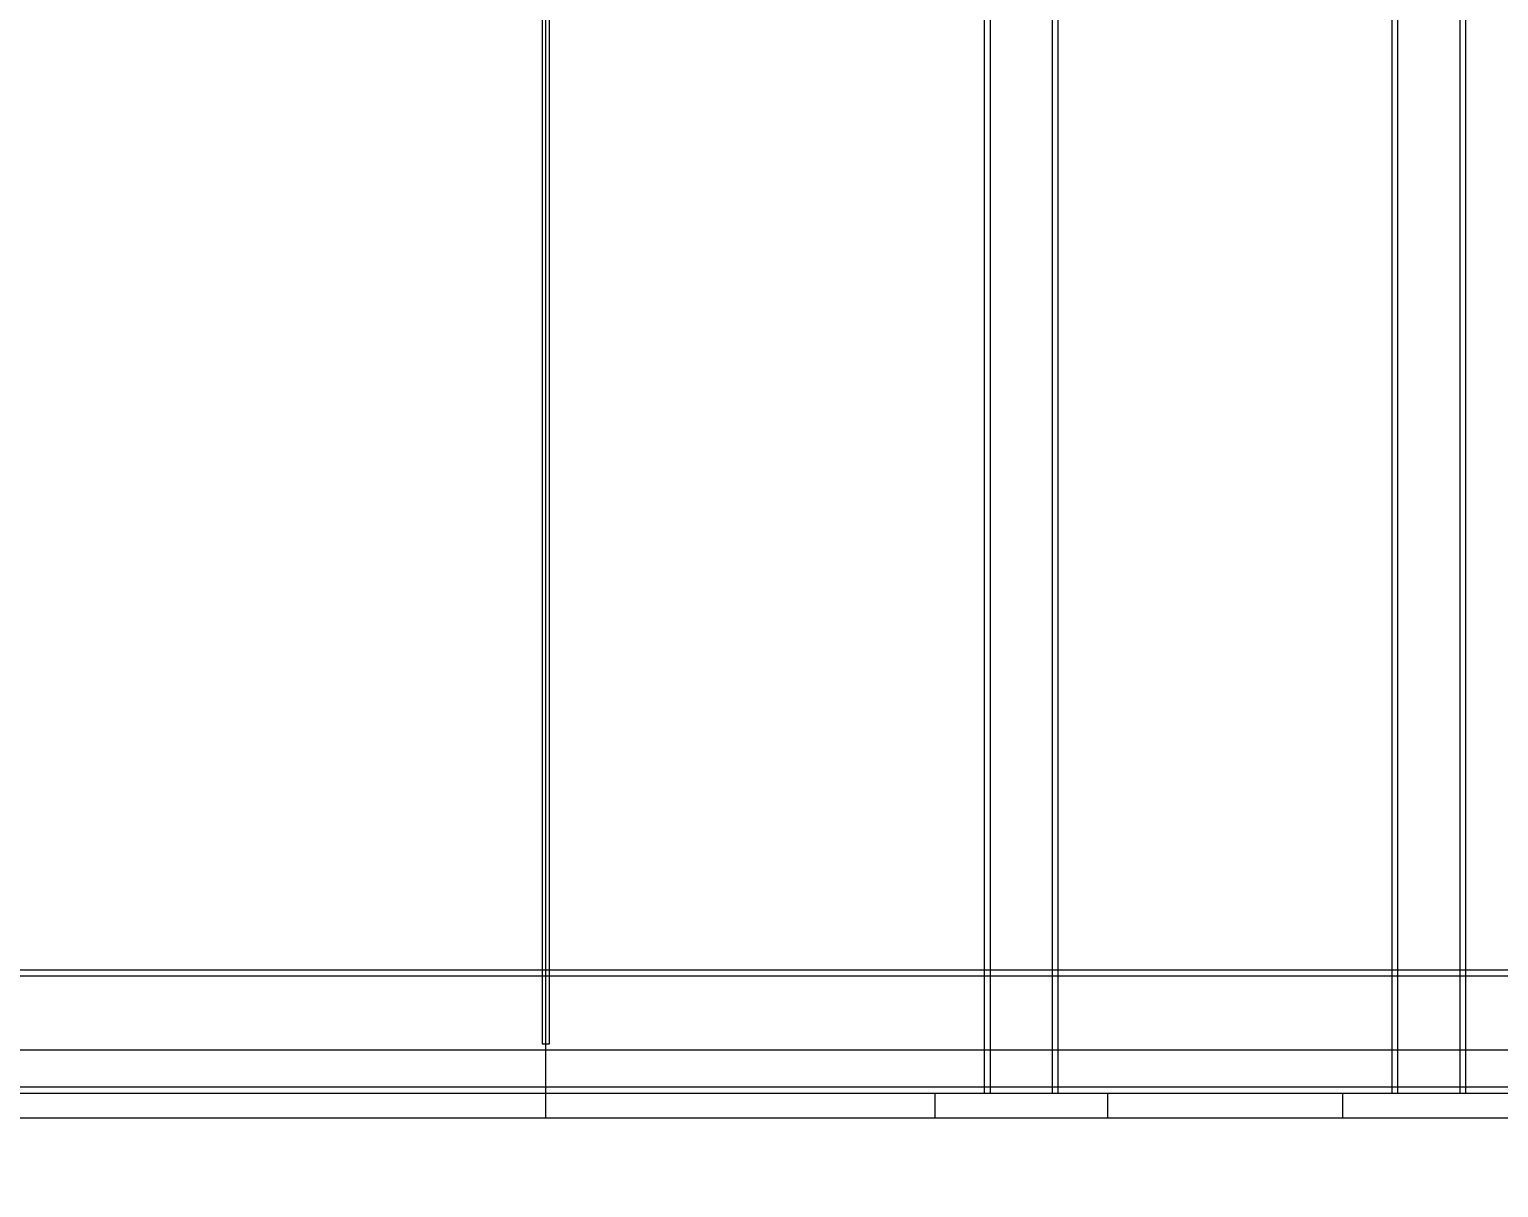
# Model space of a CAD drawing. Header units: millimetres. Extents: x -1970 to 59977, y -50268 to 6837.
# Drawn here: x 57421 to 58611, y -56 to 882 of the extents above; entities that cross this region are included whole.
import ezdxf

# ---------------------------------------------------------------- set-up
doc = ezdxf.new("R2010")
doc.units = ezdxf.units.MM
for name, color, linetype, lineweight in [('COTAS_O', 1, 'Continuous', 0), ('COTAS_P', 1, 'Continuous', 0), ('lateral_secador', 7, 'Continuous', 0)]:
    doc.layers.add(name, color=color, linetype=linetype, lineweight=lineweight)
doc.dimstyles.new('R19_100', dxfattribs={"dimtxt": 250, "dimasz": 150, "dimexe": 150, "dimexo": 80, "dimgap": 100, "dimtad": 1, "dimtih": 1, "dimtoh": 1, "dimdsep": 46, "dimcen": 0.09, "dimadec": 0, "dimazin": 0, "dimtfac": 1, "dimtdec": 4, "dimtofl": 0, "dimtmove": 0, "dimatfit": 3, "dimfxl": 1, "dimtolj": 1, "dimtzin": 0, "dimarcsym": 0})

# ---------------------------------------------------------------- blocks, each defined once
blk = doc.blocks.new('*D22')
at = {"layer": 'COTAS_O', "color": 0, "lineweight": -2, "transparency": 16777216}
for p, q in [((38839.3, -80), (38839.3, -1050)), ((58839.3, -80), (58839.3, -1050)), ((38989.3, -900), (58689.3, -900))]:
    blk.add_line(p, q, dxfattribs=at)
at = {"layer": 'COTAS_O', "color": 0, "transparency": 16777216}
for points in [[(38989.3, -875), (38989.3, -925), (38839.3, -900)], [(58689.3, -875), (58689.3, -925), (58839.3, -900)]]:
    blk.add_solid(points, dxfattribs=at)
at = {"layer": 'Defpoints', "color": 0, "transparency": 16777216}
for p in [(38839.3, 0), (58839.3, 0), (58839.3, -900)]:
    blk.add_point(p, dxfattribs=at)
blk = doc.blocks.new('*D24')
at = {"layer": 'COTAS_P', "color": 0, "lineweight": -2, "transparency": 16777216}
for p, q in [((112.7, -80), (112.7, -2650)), ((59977.3, -80), (59977.3, -2650)), ((262.7, -2500), (59827.3, -2500))]:
    blk.add_line(p, q, dxfattribs=at)
at = {"layer": 'COTAS_P', "color": 0, "transparency": 16777216}
for points in [[(262.7, -2475), (262.7, -2525), (112.7, -2500)], [(59827.3, -2475), (59827.3, -2525), (59977.3, -2500)]]:
    blk.add_solid(points, dxfattribs=at)
at = {"layer": 'Defpoints', "color": 0, "transparency": 16777216}
for p in [(112.7, 0), (59977.3, 0), (59977.3, -2500)]:
    blk.add_point(p, dxfattribs=at)

msp = doc.modelspace()

# ---------------------------------------------------------------- linework, layer by layer
at = {"layer": 'lateral_secador'}
for p, q in [((57836.253, 2925), (57836.253, 60)), ((57839.253, 0), (57839.253, 2925)), ((57842.253, 60), (57842.253, 2925)), ((58194.253, 2556.5), (58194.253, 20)), ((58199.253, 20), (58199.253, 2556.5)), ((58249.253, 2556.5), (58249.253, 20)), ((58254.253, 20), (58254.253, 2556.5)), ((58524.253, 2556.5), (58524.253, 20)), ((58529.253, 20), (58529.253, 2556.5)), ((58579.253, 2556.5), (58579.253, 20)), ((58584.253, 20), (58584.253, 2556.5)), ((38839.253, 120), (58839.253, 120)), ((38839.253, 115), (58839.253, 115)), ((57836.253, 60), (57842.253, 60)), ((38839.253, 55), (58839.253, 55)), ((38839.253, 25), (58839.253, 25)), ((38839.253, 20), (58839.253, 20)), ((58154.253, 20), (58294.253, 20)), ((58154.253, 20), (58154.253, 0)), ((58194.253, 20), (58254.253, 20)), ((58194.253, 20), (58199.253, 20)), ((58249.253, 20), (58254.253, 20)), ((58294.253, 0), (58294.253, 20)), ((58484.253, 20), (58624.253, 20)), ((58484.253, 20), (58484.253, 0)), ((58524.253, 20), (58584.253, 20)), ((58524.253, 20), (58529.253, 20)), ((58579.253, 20), (58584.253, 20)), ((38839.253, 0), (58839.253, 0)), ((56839.253, 0), (57839.253, 0)), ((57839.253, 0), (58839.253, 0)), ((58154.253, 0), (58294.253, 0)), ((58484.253, 0), (58624.253, 0))]:
    msp.add_line(p, q, dxfattribs=at)

# ---------------------------------------------------------------- dimensions: what is measured, and where the dimension line sits
at = {"layer": 'COTAS_O'}
dim = msp.add_aligned_dim(p1=(38839.253, 0), p2=(58839.253, 0), distance=-900, text='<> O', dimstyle='R19_100', dxfattribs=at)
dim.commit()
dim.dimension.update_dxf_attribs({"geometry": '*D22', "text_midpoint": (48839.253, -900)})
at = {"layer": 'COTAS_P'}
dim = msp.add_aligned_dim(p1=(112.7, 0), p2=(59977.253, 0), distance=-2500, text='<> P', dimstyle='R19_100', dxfattribs=at)
dim.commit()
dim.dimension.update_dxf_attribs({"geometry": '*D24', "text_midpoint": (30044.976, -2500)})

doc.saveas('drawing.dxf')
